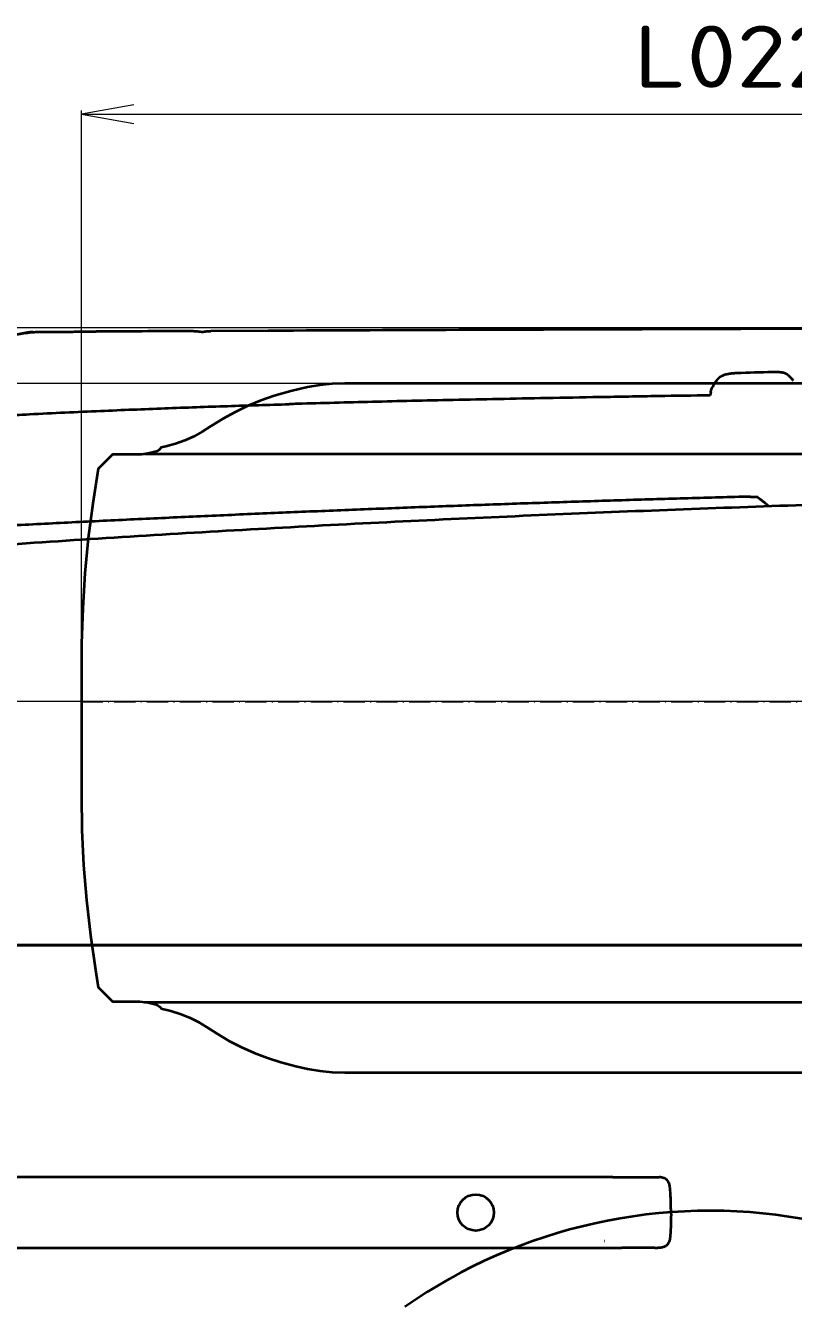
# Model space of a CAD drawing. Header units: millimetres. Extents: x 120 to 10915, y 515 to 8014.
# Drawn here: x 1382 to 1816, y 2888 to 3610 of the extents above; entities that cross this region are included whole.
import ezdxf
from ezdxf.enums import TextEntityAlignment as Align

# ---------------------------------------------------------------- set-up
doc = ezdxf.new("R2010")
doc.units = ezdxf.units.MM
doc.linetypes.add('DASHDOT', pattern=[18.5, 12, -3, 0.5, -3])
doc.layers.get('0').update_dxf_attribs({"lineweight": 13})
for name, color, linetype, lineweight in [('201_Dimensions', 7, 'Continuous', 13), ('202_Information', 7, 'Continuous', 13), ('205_Chassis_top_view', 7, 'Continuous', 13), ('206_Cab_side_and_top_view', 7, 'Continuous', 13), ('207_Frame_holes_left_side_view', 7, 'Continuous', 13)]:
    doc.layers.add(name, color=color, linetype=linetype, lineweight=lineweight)
doc.styles.get("Standard").update_dxf_attribs({"font": 'isocp.shx'})

# ---------------------------------------------------------------- blocks, each defined once
blk = doc.blocks.new('PREL')
at = {"layer": '202_Information', "color": 1, "lineweight": 35}
blk.add_arc((1768.703466, 470.983855), 300, 35, 125, dxfattribs=at)
blk = doc.blocks.new('2954495_1')
at = {"layer": '207_Frame_holes_left_side_view', "color": 3, "lineweight": 35}
for p, q in [((1709.17, 790), (1208.65, 790)), ((1709.17, 790), (1709.18, 790)), ((1714.08, 790), (1709.27, 790)), ((1714.08, 790), (1719.03, 790)), ((1719.03, 790), (1723.71, 790)), ((1723.71, 790), (1737.74, 790)), ((1709.22, 753.79), (1709.18, 753.79)), ((1208.65, 750), (1709.17, 750)), ((1709.17, 750), (1709.18, 750)), ((1709.27, 750), (1714.08, 750)), ((1714.08, 750), (1719.03, 750)), ((1723.71, 750), (1719.03, 750)), ((1737.74, 750), (1723.71, 750))]:
    blk.add_line(p, q, dxfattribs=at)
blk.add_circle((1636.59, 770), 10.25, dxfattribs=at)
for centre, radius, start, end in [((1712.13, 770), 34.73, 358.76271, 1.23725), ((1738.06, 803.68), 53.68, 269.66008, 271.40838)]:
    blk.add_arc(centre, radius, start, end, dxfattribs=at)
blk.add_open_spline([(1737.74, 790), (1738.23, 790), (1738.73, 790), (1739.22, 789.99), (1739.71, 789.98), (1740.2, 789.94)], degree=5, dxfattribs=at)
for points, knots in [([(1742.69, 789.49), (1742.55, 789.54), (1742.28, 789.62), (1741.87, 789.73), (1741.45, 789.8), (1741.03, 789.87), (1740.62, 789.91), (1740.34, 789.93), (1740.2, 789.94)], [0, 0, 0, 0, 0.429953, 0.856132, 1.279041, 1.699187, 2.116891, 2.532869, 2.532869, 2.532869, 2.532869]), ([(1744.55, 788.38), (1744.47, 788.45), (1744.32, 788.59), (1744.08, 788.78), (1743.83, 788.96), (1743.56, 789.12), (1743.19, 789.3), (1742.89, 789.43), (1742.69, 789.49)], [0, 0, 0, 0, 0.308393, 0.615238, 0.920427, 1.22387, 1.543655, 2.181522, 2.181522, 2.181522, 2.181522]), ([(1745.62, 786.76), (1745.56, 786.89), (1745.44, 787.17), (1745.22, 787.54), (1745.01, 787.84), (1744.84, 788.06), (1744.7, 788.23), (1744.6, 788.33), (1744.54, 788.38)], [0, 0, 0, 0, 0.437893, 0.89813, 1.308884, 1.525672, 1.74191, 1.957583, 1.957583, 1.957583, 1.957583]), ([(1746.48, 781.8), (1746.46, 782.09), (1746.42, 782.65), (1746.35, 783.49), (1746.25, 784.32), (1746.11, 785.15), (1745.91, 785.97), (1745.73, 786.5), (1745.62, 786.76)], [0, 0, 0, 0, 0.842856, 1.685612, 2.528381, 3.371077, 4.21268, 5.051581, 5.051581, 5.051581, 5.051581]), ([(1746.85, 770.75), (1746.85, 771.06), (1746.84, 771.67), (1746.82, 772.59), (1746.8, 773.51), (1746.78, 774.44), (1746.76, 775.36), (1746.73, 776.28), (1746.7, 777.2), (1746.67, 778.12), (1746.63, 779.04), (1746.58, 779.96), (1746.53, 780.88), (1746.5, 781.5), (1746.48, 781.81)], [0, 0, 0, 0, 0.921997, 1.843969, 2.765926, 3.687872, 4.609865, 5.531844, 6.453805, 7.375743, 8.297656, 9.219541, 10.141402, 11.06324, 11.06324, 11.06324, 11.06324]), ([(1746.85, 769.25), (1746.85, 768.94), (1746.84, 768.33), (1746.82, 767.41), (1746.8, 766.48), (1746.78, 765.56), (1746.76, 764.64), (1746.73, 763.72), (1746.7, 762.8), (1746.67, 761.88), (1746.63, 760.95), (1746.58, 760.03), (1746.53, 759.11), (1746.5, 758.5), (1746.48, 758.19)], [0, 0, 0, 0, 0.922038, 1.84405, 2.766047, 3.688032, 4.610006, 5.531965, 6.453906, 7.375824, 8.297717, 9.219584, 10.141422, 11.063231, 11.063231, 11.063231, 11.063231]), ([(1744.54, 751.62), (1744.47, 751.54), (1744.32, 751.41), (1744.08, 751.21), (1743.83, 751.04), (1743.56, 750.88), (1743.19, 750.69), (1742.89, 750.57), (1742.69, 750.5)], [0, 0, 0, 0, 0.308543, 0.615416, 0.920617, 1.224057, 1.543842, 2.181713, 2.181713, 2.181713, 2.181713]), ([(1745.62, 753.24), (1745.56, 753.1), (1745.44, 752.83), (1745.22, 752.45), (1745.01, 752.15), (1744.84, 751.93), (1744.7, 751.77), (1744.6, 751.67), (1744.54, 751.62)], [0, 0, 0, 0, 0.437882, 0.898112, 1.308867, 1.525642, 1.741863, 1.957518, 1.957518, 1.957518, 1.957518]), ([(1746.48, 758.19), (1746.46, 757.91), (1746.42, 757.35), (1746.35, 756.51), (1746.25, 755.68), (1746.11, 754.84), (1745.91, 754.03), (1745.73, 753.5), (1745.62, 753.24)], [0, 0, 0, 0, 0.842701, 1.68546, 2.528229, 3.370925, 4.212531, 5.051446, 5.051446, 5.051446, 5.051446]), ([(1742.69, 750.5), (1742.55, 750.46), (1742.28, 750.37), (1741.87, 750.27), (1741.45, 750.19), (1741.03, 750.13), (1740.62, 750.09), (1740.2, 750.05), (1739.79, 750.03), (1739.52, 750.02), (1739.38, 750.02)], [0, 0, 0, 0, 0.430111, 0.856445, 1.27951, 1.699809, 2.117644, 2.533376, 2.947251, 3.359807, 3.359807, 3.359807, 3.359807])]:
    blk.add_open_spline(points, degree=3, knots=knots, dxfattribs=at)
blk = doc.blocks.new('2409089_1')
at = {"layer": '206_Cab_side_and_top_view', "color": 3, "lineweight": 35}
for p, q in [((1776.64, 1242.7), (1776.62, 1242.69)), ((1776.64, 1242.7), (1776.62, 1242.69)), ((1777.77, 1242.85), (1777.76, 1242.85)), ((1806.35, 1244.31), (1803.99, 1244.31)), ((1791.75, 1174.09), (1795.2, 1174.09)), ((1038.83, 921), (1575.67, 921)), ((1655.38, 921), (1197.33, 921)), ((1575.67, 921), (2121.58, 921)), ((2121.58, 921), (1655.38, 921))]:
    blk.add_line(p, q, dxfattribs=at)
for centre, radius, start, end in [((1783.17, 1220.4), 23.23, 100.64291, 106.31805), ((1806.2, 790.01), 454.31, 90.27911, 92.79544), ((1791.61, 1225.27), 23.87, 146.31346, 152.85105), ((1791.61, 1225.27), 23.87, 146.31346, 152.85105), ((1608.19, -1472.81), 2700.23, 91.53329, 91.63405)]:
    blk.add_arc(centre, radius, start, end, dxfattribs=at)
blk.add_ellipse((1840.29, 482.31), major_axis=(69.68, -699.31), ratio=0.201493, start_param=2.928682, end_param=2.973319, dxfattribs=at)
for points, knots in [([(1771.75, 1238.51), (1771.85, 1238.65), (1772.04, 1238.93), (1772.32, 1239.33), (1772.61, 1239.72), (1772.86, 1240.02), (1773.06, 1240.26), (1773.21, 1240.44), (1773.36, 1240.61), (1773.51, 1240.77), (1773.66, 1240.93), (1773.8, 1241.07), (1773.94, 1241.2), (1774.08, 1241.33), (1774.23, 1241.45), (1774.38, 1241.58), (1774.53, 1241.69), (1774.68, 1241.8), (1774.83, 1241.9), (1774.98, 1242), (1775.13, 1242.08), (1775.27, 1242.16), (1775.44, 1242.25), (1775.62, 1242.33), (1775.82, 1242.42), (1776.01, 1242.49), (1776.17, 1242.55), (1776.31, 1242.6), (1776.43, 1242.64), (1776.53, 1242.67), (1776.59, 1242.69), (1776.62, 1242.69)], [0, 0, 0, 0, 0.51263, 1.011189, 1.492553, 1.951288, 2.191901, 2.427411, 2.652671, 2.873258, 3.084207, 3.291053, 3.485798, 3.67722, 3.855756, 4.057335, 4.250738, 4.438485, 4.618649, 4.792688, 4.965589, 5.125338, 5.284601, 5.522404, 5.738732, 5.938037, 6.113852, 6.264115, 6.388409, 6.489941, 6.578011, 6.578011, 6.578011, 6.578011]), ([(1815.94, 1239.48), (1815.8, 1239.65), (1815.55, 1239.98), (1815.17, 1240.45), (1814.81, 1240.87), (1814.49, 1241.22), (1814.2, 1241.53), (1813.94, 1241.8), (1813.68, 1242.05), (1813.43, 1242.27), (1813.2, 1242.47), (1812.98, 1242.64), (1812.78, 1242.8), (1812.57, 1242.95), (1812.37, 1243.08), (1812.17, 1243.21), (1811.97, 1243.32), (1811.77, 1243.43), (1811.58, 1243.52), (1811.38, 1243.61), (1811.19, 1243.7), (1810.99, 1243.77), (1810.79, 1243.84), (1810.59, 1243.91), (1810.37, 1243.97), (1810.14, 1244.02), (1809.91, 1244.07), (1809.7, 1244.12), (1809.49, 1244.15), (1809.3, 1244.18), (1809.11, 1244.2), (1808.89, 1244.23), (1808.66, 1244.25), (1808.4, 1244.27), (1808.12, 1244.28), (1807.73, 1244.3), (1807.14, 1244.31), (1806.64, 1244.31), (1806.35, 1244.31)], [0, 0, 0, 0, 0.650026, 1.271935, 1.800992, 2.306989, 2.692548, 3.064719, 3.431689, 3.786221, 4.0714, 4.349515, 4.604585, 4.854552, 5.099953, 5.341354, 5.564327, 5.784825, 6.003329, 6.22032, 6.430792, 6.640714, 6.850503, 7.060556, 7.291652, 7.524039, 7.758128, 7.99427, 8.186404, 8.380334, 8.576144, 8.773883, 9.023311, 9.275856, 9.564913, 9.857256, 10.445814, 11.341677, 11.341677, 11.341677, 11.341677]), ([(1769.27, 1233.19), (1769.29, 1233.24), (1769.31, 1233.34), (1769.35, 1233.5), (1769.38, 1233.65), (1769.42, 1233.81), (1769.47, 1233.96), (1769.51, 1234.11), (1769.56, 1234.26), (1769.61, 1234.43), (1769.67, 1234.6), (1769.74, 1234.79), (1769.82, 1234.98), (1769.91, 1235.19), (1770.01, 1235.41), (1770.12, 1235.65), (1770.24, 1235.9), (1770.33, 1236.07), (1770.37, 1236.16)], [0, 0, 0, 0, 0.162598, 0.322811, 0.481386, 0.638877, 0.795709, 0.953895, 1.114075, 1.276969, 1.465942, 1.664688, 1.875592, 2.101774, 2.345729, 2.607887, 2.887432, 3.183921, 3.183921, 3.183921, 3.183921]), ([(1769.27, 1233.19), (1769.29, 1233.24), (1769.31, 1233.34), (1769.35, 1233.5), (1769.38, 1233.65), (1769.42, 1233.81), (1769.47, 1233.96), (1769.51, 1234.11), (1769.56, 1234.26), (1769.61, 1234.43), (1769.67, 1234.6), (1769.74, 1234.79), (1769.82, 1234.98), (1769.91, 1235.19), (1770.01, 1235.41), (1770.12, 1235.65), (1770.24, 1235.9), (1770.33, 1236.07), (1770.37, 1236.16)], [0, 0, 0, 0, 0.162598, 0.322811, 0.481386, 0.638877, 0.795709, 0.953895, 1.114075, 1.276969, 1.465942, 1.664688, 1.875592, 2.101774, 2.345729, 2.607887, 2.887432, 3.183921, 3.183921, 3.183921, 3.183921]), ([(1768.95, 1231.27), (1759.19, 1231.12), (1738.36, 1230.78), (1707.55, 1230.26), (1677.39, 1229.71), (1649.88, 1229.17), (1624.53, 1228.65), (1600.88, 1228.12), (1578.51, 1227.58), (1557, 1227.03), (1542.9, 1226.64), (1535.94, 1226.46)], [148.637849, 148.637849, 148.637849, 148.637849, 177.928664, 211.131665, 241.073105, 268.407394, 293.67738, 317.144887, 339.377348, 360.800619, 381.694952, 381.694952, 381.694952, 381.694952]), ([(1769.27, 1233.18), (1769.26, 1233.12), (1769.23, 1232.98), (1769.19, 1232.78), (1769.15, 1232.58), (1769.12, 1232.36), (1769.08, 1232.15), (1769.04, 1231.92), (1769.01, 1231.69), (1768.98, 1231.48), (1768.96, 1231.34), (1768.95, 1231.27)], [0, 0, 0, 0, 0.199103, 0.404616, 0.61491, 0.8312, 1.052093, 1.277893, 1.508515, 1.742584, 1.937688, 1.937688, 1.937688, 1.937688]), ([(1305.33, 1216.26), (1306.25, 1216.31), (1308.79, 1216.46), (1313.67, 1216.74), (1320.63, 1217.15), (1329.96, 1217.7), (1341.49, 1218.36), (1354.91, 1219.11), (1369.49, 1219.89), (1386.2, 1220.74), (1404.72, 1221.64), (1424.16, 1222.51), (1442.93, 1223.3), (1460.96, 1224.01), (1478.78, 1224.67), (1496.41, 1225.27), (1513.85, 1225.83), (1525.42, 1226.17), (1531.2, 1226.33)], [0, 0, 0, 0, 2.779589, 7.631055, 14.639513, 23.71649, 35.669892, 49.281607, 64.025799, 79.470892, 99.495891, 119.631933, 137.870657, 155.860029, 173.748773, 191.364278, 208.77822, 226.100272, 226.100272, 226.100272, 226.100272]), ([(1791.75, 1174.09), (1780, 1173.78), (1756.5, 1173.13), (1721.26, 1172.09), (1686.02, 1170.97), (1650.78, 1169.77), (1615.54, 1168.5), (1580.31, 1167.15), (1545.08, 1165.73), (1509.86, 1164.24), (1474.63, 1162.66), (1439.41, 1161.02), (1404.2, 1159.3), (1368.99, 1157.5), (1333.78, 1155.63), (1298.58, 1153.68), (1263.39, 1151.66), (1228.2, 1149.57), (1193.03, 1147.4), (1157.86, 1145.15), (1122.69, 1142.83), (1087.52, 1140.44), (1052.28, 1137.96), (1016.98, 1135.41), (993.42, 1133.65), (981.65, 1132.76)], [0, 0, 0, 0, 35.259197, 70.518519, 105.777724, 141.036604, 176.294981, 211.552702, 246.809626, 282.066287, 317.327243, 352.586278, 387.843984, 423.1002, 458.354741, 493.607387, 528.857882, 564.105761, 599.350566, 634.592195, 669.830126, 705.064005, 740.36048, 775.822691, 811.234937, 811.234937, 811.234937, 811.234937]), ([(1053.95, 1117.65), (1077.39, 1120.53), (1124.73, 1125.91), (1196.38, 1133.02), (1269.06, 1139.38), (1341.84, 1145.01), (1414.47, 1150.03), (1486.76, 1154.48), (1559.21, 1158.46), (1631.68, 1162.01), (1704.16, 1165.16), (1776.61, 1167.95), (1849.09, 1170.41), (1897.41, 1171.84), (1921.57, 1172.51)], [0, 0, 0, 0, 70.845269, 142.945565, 215.996409, 289.699936, 361.944274, 434.404832, 506.975492, 579.610063, 652.102372, 724.612269, 797.122266, 869.644199, 869.644199, 869.644199, 869.644199])]:
    blk.add_open_spline(points, degree=3, knots=knots, dxfattribs=at)
blk.add_open_spline([(1784.05, 1243.77), (1783.01, 1243.72), (1781.97, 1243.67), (1780.93, 1243.56), (1779.9, 1243.43), (1778.88, 1243.24)], degree=5, dxfattribs=at)
blk = doc.blocks.new('2470071')
at = {"layer": '206_Cab_side_and_top_view', "color": 3, "lineweight": 35}
for p, q in [((1481.71, 1267.04), (1481.83, 1267.06)), ((1519.43, 1267.73), (1486.96, 1267.59))]:
    blk.add_line(p, q, dxfattribs=at)
for points in [[(1474.22, 1267.53, 0.000071), (1422.36, 1267.3)], [(1634.28, 1268.2, 0.000146), (1519.43, 1267.73)], [(1796.47, 1268.76, 0.000155), (1634.28, 1268.2)], [(2092.06, 1269.52, 0.000299), (1796.47, 1268.76)]]:
    blk.add_lwpolyline(points, format="xyb", dxfattribs=at)
for centre, radius, start, end in [((1382.55, 1266.05), 0.422, 90.9282, 100.46342), ((1437.51, 777.15), 491.88, 84.84483, 85.18913)]:
    blk.add_arc(centre, radius, start, end, dxfattribs=at)
for points, degree, knots in [([(1382.55, 1266.48), (1381.34, 1266.25), (1380.13, 1266.02), (1378.87, 1265.78), (1377.24, 1265.45), (1375.62, 1265.11), (1375.26, 1265.04), (1374.05, 1264.79), (1372.83, 1264.53), (1372.04, 1264.35), (1370.45, 1264.01), (1368.87, 1263.65), (1368.09, 1263.47), (1366.51, 1263.11), (1364.93, 1262.74), (1364.13, 1262.55), (1363.34, 1262.35), (1362.54, 1262.16)], 5, [0, 0, 0, 0, 0, 0, 6.167216, 6.167216, 6.167216, 8.299424, 8.299424, 8.299424, 12.378698, 12.378698, 12.378698, 16.413049, 16.413049, 16.413049, 20.505144, 20.505144, 20.505144, 20.505144, 20.505144, 20.505144]), ([(1382.48, 1266.47), (1382.72, 1266.51), (1383.18, 1266.6), (1383.87, 1266.72), (1384.54, 1266.83), (1385.11, 1266.91), (1385.59, 1266.96), (1386, 1267), (1386.4, 1267.02), (1386.67, 1267.03), (1386.8, 1267.03)], 3, [0, 0, 0, 0, 0.725946, 1.429572, 2.100389, 2.737346, 3.154872, 3.563012, 3.966004, 4.368446, 4.368446, 4.368446, 4.368446]), ([(1386.78, 1267.03), (1386.38, 1267.02), (1385.99, 1267), (1385.6, 1266.97), (1384.75, 1266.86), (1383.91, 1266.72), (1383.45, 1266.64), (1383, 1266.56), (1382.55, 1266.48)], 5, [0, 0, 0, 0, 0, 0, 2.021672, 2.021672, 2.021672, 4.345719, 4.345719, 4.345719, 4.345719, 4.345719, 4.345719]), ([(1386.78, 1267.03), (1387.19, 1267.03), (1388.01, 1267.05), (1389.25, 1267.06), (1390.51, 1267.08), (1391.78, 1267.09), (1393.08, 1267.11), (1394.39, 1267.12), (1395.72, 1267.14), (1397.1, 1267.15), (1398.52, 1267.16), (1400, 1267.17), (1401.49, 1267.18), (1403, 1267.19), (1404.53, 1267.2), (1406.08, 1267.21), (1407.64, 1267.22), (1409.21, 1267.23), (1410.8, 1267.24), (1412.41, 1267.25), (1414.03, 1267.26), (1415.67, 1267.26), (1417.32, 1267.27), (1418.99, 1267.28), (1420.67, 1267.29), (1421.8, 1267.29), (1422.36, 1267.3)], 3, [0, 0, 0, 0, 1.221575, 2.462489, 3.722314, 5.000624, 6.294663, 7.606353, 8.935286, 10.281062, 11.738748, 13.214848, 14.708928, 16.220578, 17.747713, 19.291683, 20.852156, 22.428827, 24.020559, 25.627967, 27.250826, 28.888934, 30.540867, 32.207707, 33.889302, 35.585505, 35.585505, 35.585505, 35.585505]), ([(1478.76, 1267.3), (1478.48, 1267.32), (1477.93, 1267.37), (1477.08, 1267.43), (1476.25, 1267.49), (1475.46, 1267.52), (1474.78, 1267.53), (1474.38, 1267.53), (1474.22, 1267.53)], 3, [0, 0, 0, 0, 0.844783, 1.679961, 2.537961, 3.356349, 4.050275, 4.555117, 4.555117, 4.555117, 4.555117]), ([(1481.83, 1267.06), (1481.95, 1267.08), (1482.19, 1267.11), (1482.55, 1267.17), (1482.92, 1267.22), (1483.29, 1267.27), (1483.66, 1267.33), (1484.03, 1267.37), (1484.39, 1267.42), (1484.73, 1267.46), (1485.03, 1267.49), (1485.31, 1267.51), (1485.58, 1267.54), (1485.86, 1267.55), (1486.13, 1267.57), (1486.41, 1267.58), (1486.68, 1267.59), (1486.87, 1267.59), (1486.96, 1267.59)], 3, [0, 0, 0, 0, 0.366134, 0.735222, 1.10663, 1.47923, 1.851751, 2.223111, 2.592787, 2.961135, 3.236906, 3.512692, 3.788518, 4.064217, 4.339667, 4.614795, 4.889577, 5.164014, 5.164014, 5.164014, 5.164014])]:
    blk.add_open_spline(points, degree=degree, knots=knots, dxfattribs=at)
blk = doc.blocks.new('2833342_1')
at = {"layer": '205_Chassis_top_view', "color": 3, "lineweight": 35}
for p, q in [((1449.544992, 1198.179161), (2450.455008, 1198.179161)), ((1449.544992, 888.820839), (2450.455008, 888.820839))]:
    blk.add_line(p, q, dxfattribs=at)
at = {"layer": '205_Chassis_top_view', "color": 2, "linetype": 'DASHDOT', "lineweight": 25}
blk.add_line((1414, 1058.5), (2486, 1058.5), dxfattribs=at)
at = {"layer": '205_Chassis_top_view', "color": 3, "lineweight": 35}
blk.add_lwpolyline([(2337.292725, 1238), (1562.707275, 1238), (1555.630371, 1237.786011), (1548.584595, 1237.089233), (1541.602783, 1235.913086), (1532.254639, 1233.70752), (1522.800781, 1230.977661), (1515.294678, 1228.331665), (1507.940796, 1225.288208), (1500.76001, 1221.855957), (1493.773193, 1218.044678), (1487, 1213.865234), (1482.342896, 1210.788574), (1477.456055, 1208.091675), (1472.370361, 1205.791382), (1467.118042, 1203.902344), (1461.7323, 1202.436401), (1459, 1201.865234), (1458.023071, 1200.658691), (1457, 1199.865234), (1452.504761, 1198.708984), (1447.92334, 1197.964111), (1431.5, 1197.865234), (1423.5, 1189.865234), (1420.364868, 1170.287476), (1417.852905, 1150.620117), (1415.966797, 1130.882935), (1414.708252, 1111.095825), (1414.078735, 1091.278687), (1414, 1005.634827), (1414.314819, 985.810181), (1415.259033, 966.005615), (1416.831543, 946.240906), (1419.030762, 926.536194), (1421.854736, 906.911194), (1423.5, 897.134827), (1431.5, 889.134827), (1447, 889.134827), (1451.594116, 888.473206), (1456.109619, 887.39856), (1457, 887.134827), (1458.206421, 886.157837), (1459, 885.134827), (1464.439697, 883.884155), (1469.762939, 882.205383), (1474.936035, 880.10907), (1479.92627, 877.608459), (1484.702026, 874.71936), (1490.358643, 870.999817), (1497.241089, 867.002991), (1504.327393, 863.379883), (1511.597412, 860.140869), (1519.030029, 857.295105), (1526.604248, 854.850891), (1535.098145, 852.582458), (1541.602783, 851.086975), (1548.584595, 849.910767), (1555.630371, 849.21405), (1562.707275, 849), (1996.98645, 849)], dxfattribs=at)
at = {"layer": '205_Chassis_top_view', "color": 1, "lineweight": 5}
blk.add_point((1414, 1058.5), dxfattribs=at)
blk = doc.blocks.new('BLOCK89')
at = {"layer": '201_Dimensions', "color": 2, "lineweight": 18}
for p, q in [((1414, 1058.5), (1414, 1392)), ((1414, 1390), (2486, 1390))]:
    blk.add_line(p, q, dxfattribs=at)
blk.add_lwpolyline([(1443.544189, 1395.209473), (1414, 1390), (1443.544189, 1384.790527)], dxfattribs=at)
at = {"layer": '201_Dimensions', "color": 2, "lineweight": 18, "width": 0.813955}
blk.add_text('L022.1=', height=35, dxfattribs=at).set_placement((1725.874634, 1405), (1900.874878, 1405), align=Align.FIT)
blk = doc.blocks.new('BLOCK94')
at = {"layer": '201_Dimensions', "color": 2, "lineweight": 18}
blk.add_line((2000, 1269.319824), (243, 1269.319824), dxfattribs=at)
blk = doc.blocks.new('BLOCK108')
at = {"layer": '201_Dimensions', "color": 2, "lineweight": 18}
blk.add_line((1950, 1238), (318, 1238), dxfattribs=at)
blk = doc.blocks.new('BLOCK109')
at = {"layer": '201_Dimensions', "color": 2, "lineweight": 18}
blk.add_line((1950, 1058.5), (393, 1058.5), dxfattribs=at)

msp = doc.modelspace()

# ---------------------------------------------------------------- block references
at = {"color": 7, "lineweight": 35}
for name in ['PREL', '2833342_1', '2470071', '2409089_1', '2954495_1']:
    msp.add_blockref(name, (0, 2170), dxfattribs=at)
at = {"layer": '201_Dimensions', "lineweight": 0}
for name in ['BLOCK89', 'BLOCK94', 'BLOCK108', 'BLOCK109']:
    msp.add_blockref(name, (0, 2170), dxfattribs=at)

doc.saveas('drawing.dxf')
